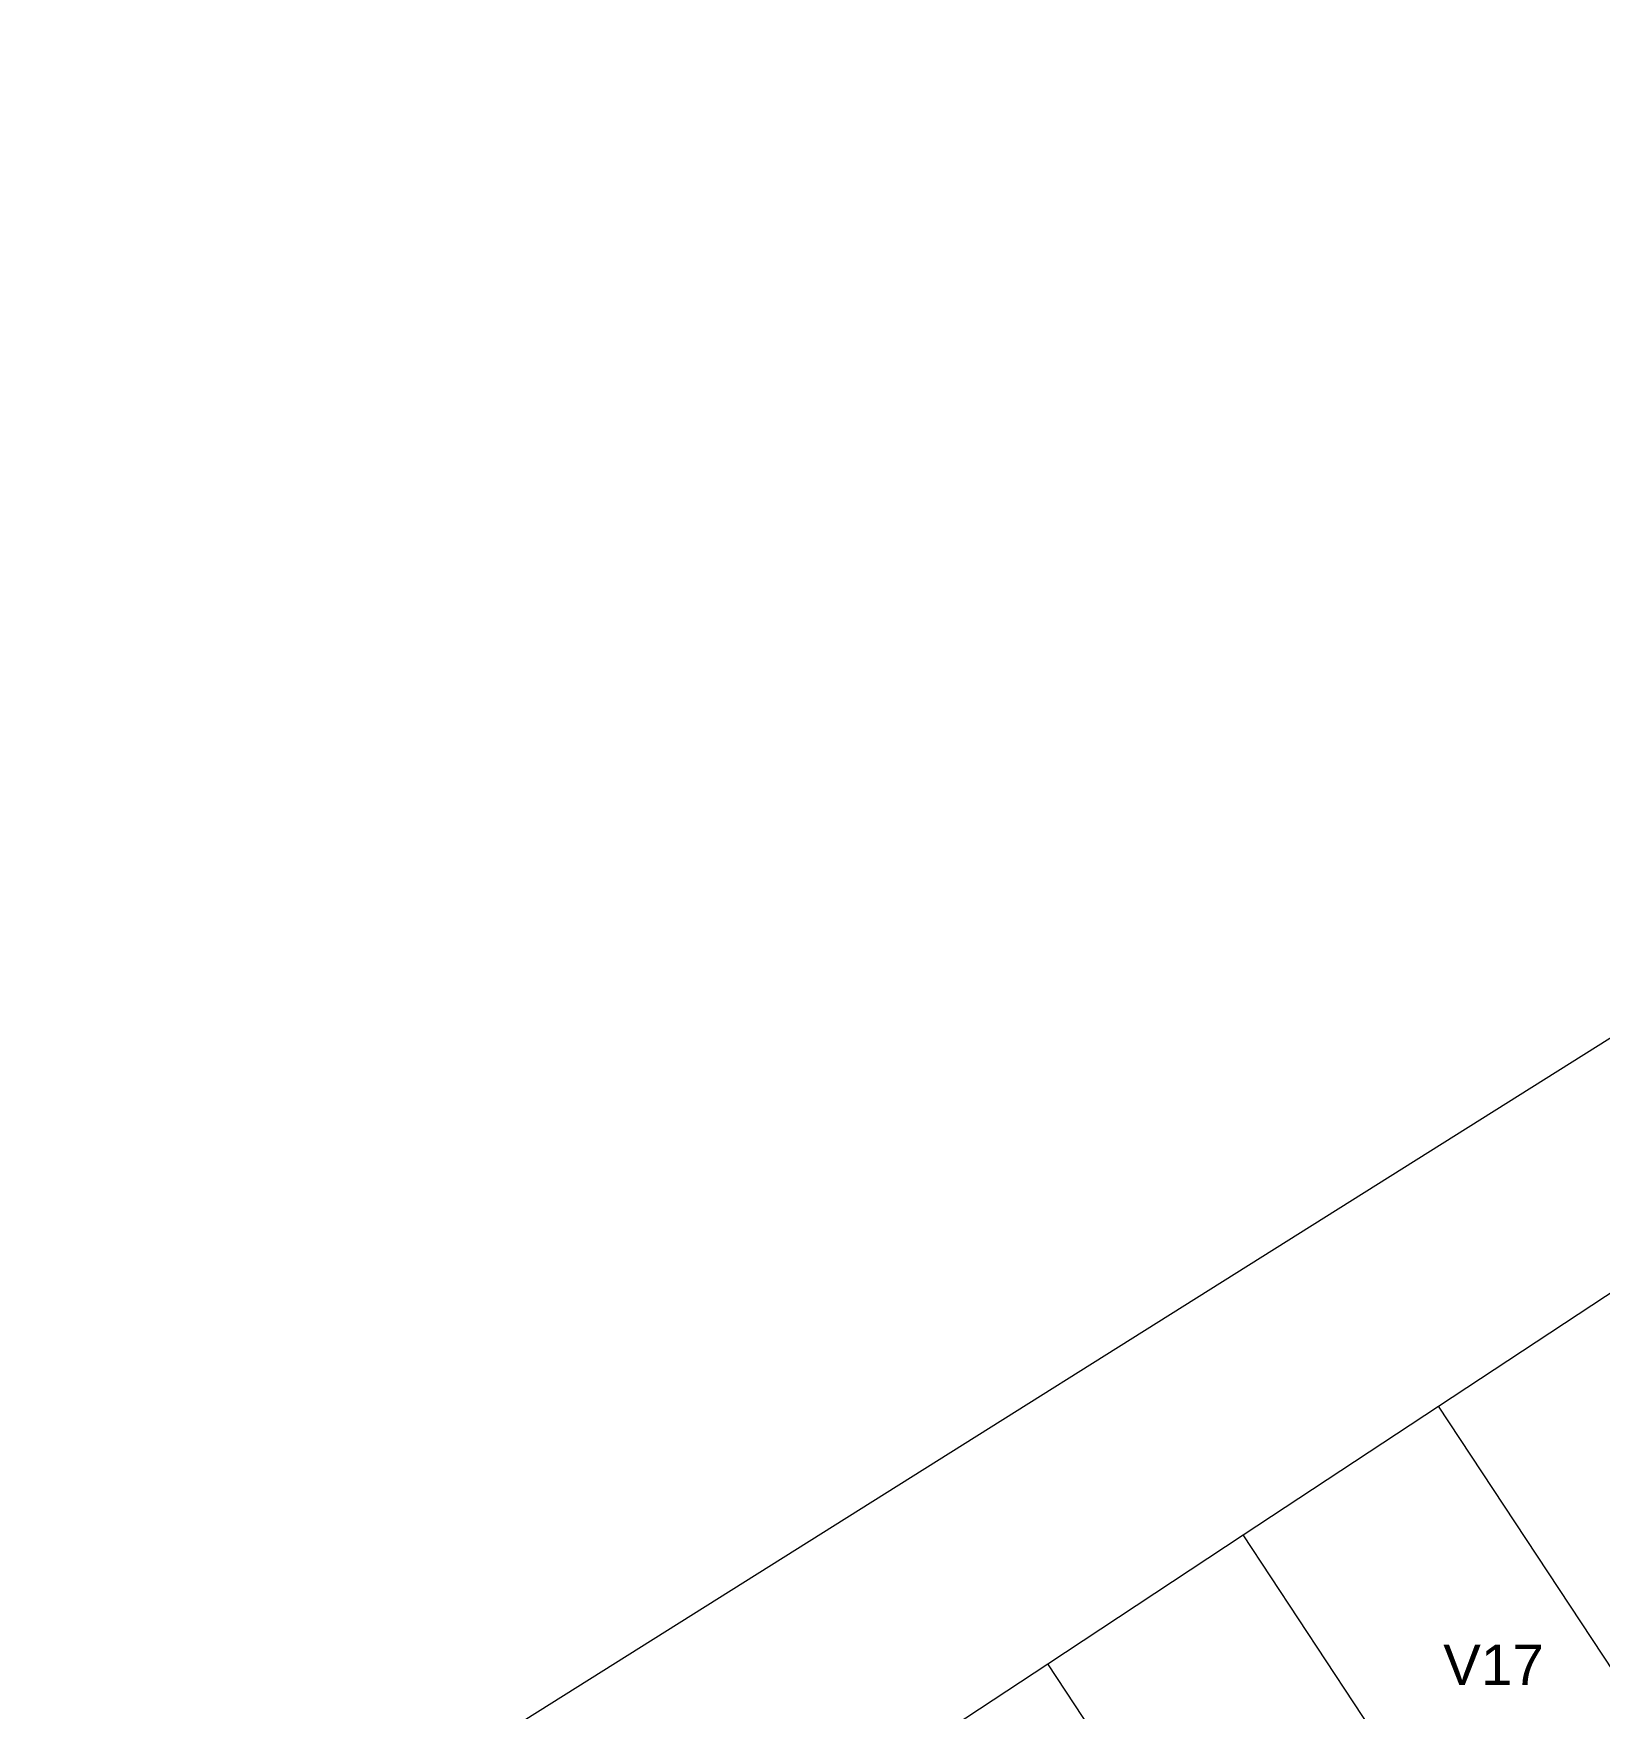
# Model space of a CAD drawing. Header units: metres. Extents: x -71 to 881, y -503 to 661.
# Drawn here: x 209.75 to 226.48, y 599.56 to 617.47 of the extents above; entities that cross this region are included whole.
import ezdxf

# ---------------------------------------------------------------- set-up
doc = ezdxf.new("R2010")
doc.units = ezdxf.units.M
doc.layers.add('04. Pisos', color=8, linetype='Continuous', lineweight=5)
doc.layers.add('05. Textos', color=5, linetype='Continuous', lineweight=0)
doc.styles.get("Standard").update_dxf_attribs({"font": 'arial.ttf'})

msp = doc.modelspace()

# ---------------------------------------------------------------- linework, layer by layer
at = {"layer": '04. Pisos'}
for p, q in [((224.757, 602.79), (226.844, 604.166)), ((222.67, 601.414), (224.757, 602.79)), ((227.509, 598.616), (224.757, 602.79)), ((227.509, 598.616), (224.757, 602.79)), ((220.582, 600.038), (222.67, 601.414)), ((225.422, 597.24), (222.67, 601.414)), ((225.422, 597.24), (222.67, 601.414)), ((218.495, 598.662), (220.582, 600.038)), ((223.334, 595.864), (220.582, 600.038)), ((223.334, 595.864), (220.582, 600.038))]:
    msp.add_line(p, q, dxfattribs=at)
msp.add_lwpolyline([(292.226, 487.05), (337.22, 515.381), (265.236, 631.011), (87.866, 519.538), (100.544, 499.223), (82.018, 487.584), (99.448, 460.229)], dxfattribs=at)

# ---------------------------------------------------------------- texts
at = {"layer": '05. Textos', "insert": (224.808, 600.243), "char_height": 0.4326, "attachment_point": 1}
msp.add_mtext_dynamic_manual_height_columns('V17', width=1.21171, gutter_width=2.163, heights=[0], dxfattribs=at)

doc.saveas('drawing.dxf')
